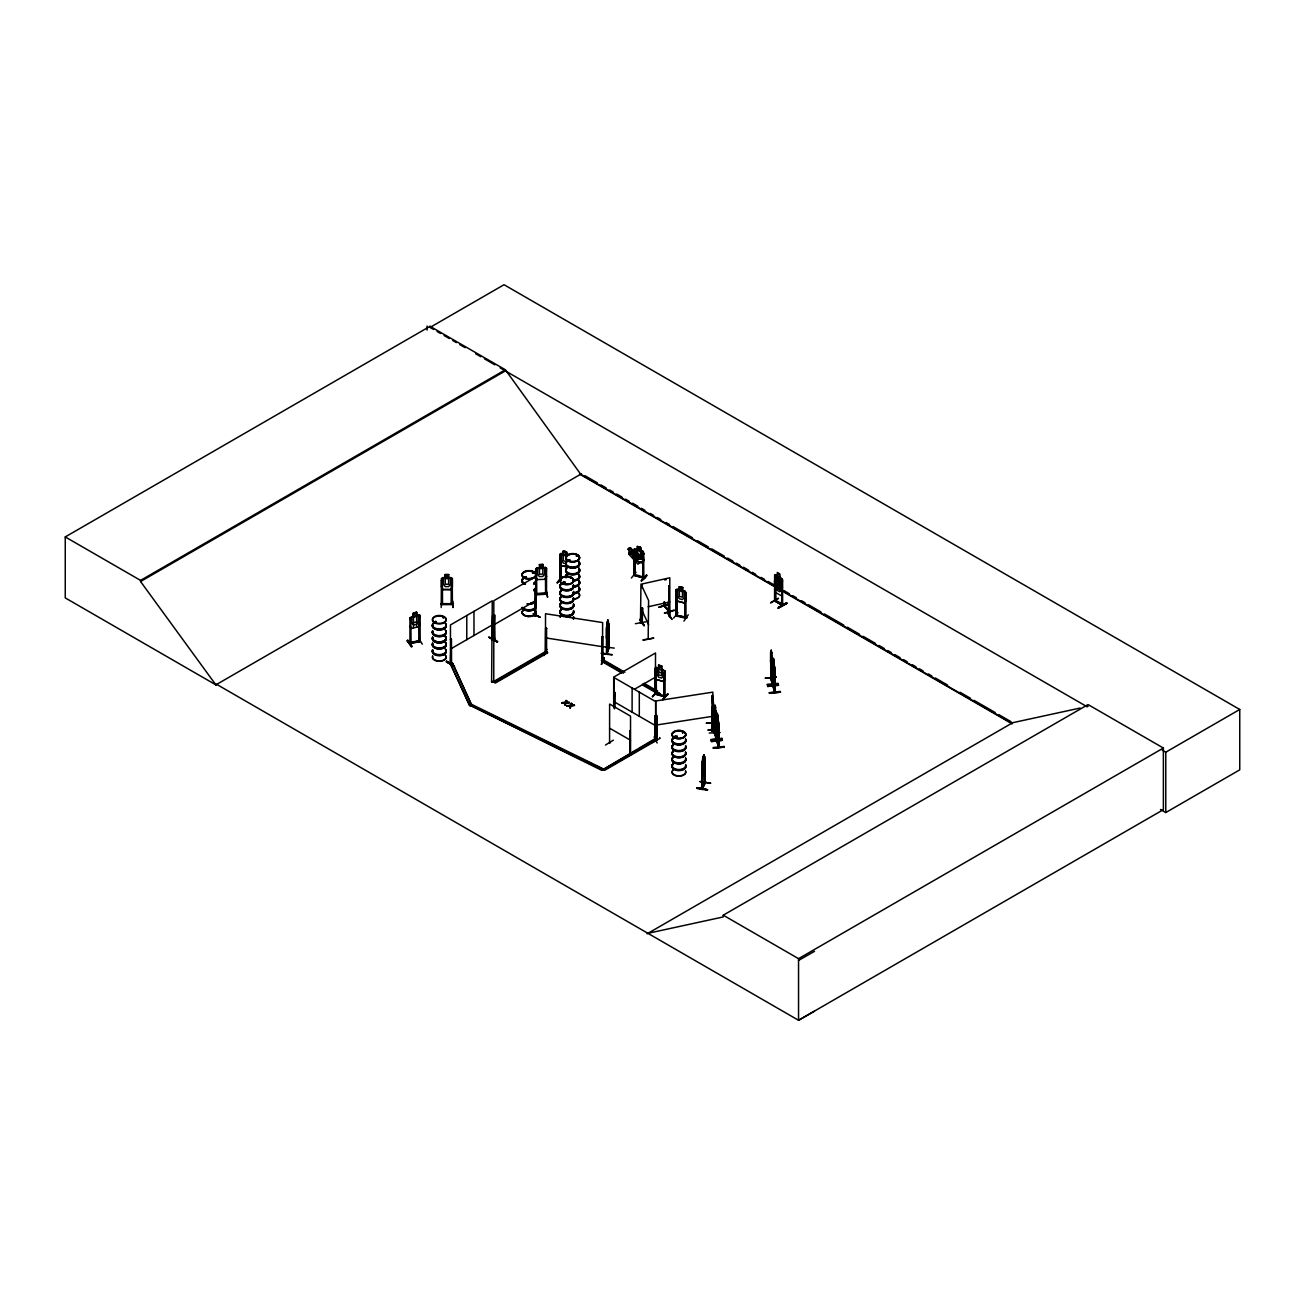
<?xml version="1.0" encoding="UTF-8"?>
<svg xmlns="http://www.w3.org/2000/svg" width="1305" height="1305" viewBox="0 0 1305 1305"><rect width="100%" height="100%" fill="white"/><g stroke="black" fill="none" stroke-linecap="round" stroke-linejoin="round"><path stroke-width="1.5" d="M612.094 654.882C595.406 651.326 599.517 654.441 612.175 654.588M607.233 653.43L609.044 647.769L608.946 623.627M713.868 713.264L713.884 729.413L712.334 722.84M714.488 733.149L716.119 739.25M716.657 738.369L716.249 738.434M716.706 741.158L718.484 747.39M717.31 727.652L717.326 741.795L716.771 740.31M717.342 741.664L716.788 715.287M718.239 746.02L718.941 746.509L716.951 741.207M772.266 683.282L770.619 677.996L771.32 678.486M771.255 678.502L771.222 660.461M773.555 686.642L773.31 685.19M775.121 691.307L773.474 686.087M704.733 768.384C706.886 753.621 701.046 787.078 701.862 765.66L704.912 759.608L701.894 765.676M712.481 697.457L712.693 698.583M713.509 711.486L713.183 713.737L713.362 711.404M715.939 723.508L716.266 721.404M716.249 721.306L715.956 723.655L714.536 715.173M718.37 729.397L718.19 731.73L718.484 729.397M772.087 668.421L772.283 666.235M772.397 666.219C771.859 674.816 769.917 652.011 770.749 663.69M774.664 674.391L774.338 676.643L774.518 674.31M707.392 790.08C698.55 785.675 688.453 788.514 707.408 789.998M704.684 782.331L705.434 781.858L705.157 783.408L704.618 756.394L701.894 762.854L702.041 788.84L702.579 787.91M702.743 787.47L705.434 781.858M607.004 653.038L609.011 647.72L608.358 648.357L608.44 621.8C604.786 621.62 607.624 650.282 606.466 635.878M607.135 631.441L607.755 623.969L606.45 627.982L606.499 653.903L607.184 653.381M607.135 624.899L606.939 654.001L607.135 625.894M702.938 766.361L703.884 758.923L702.938 760.815L702.416 788.889L703.02 756.835L701.894 762.854M605.504 745.041L613.35 740.147M419.345 640.82L420.243 641.424L419.133 641.375M640.021 619.614L644.083 625.65L640.021 619.565M644.018 625.601L640.054 619.174M435.837 621.376L435.071 621.604M443.586 617.51L442.999 617.754M524.267 577.43L526.062 576.843M525.801 577.675L524.92 576.81M526.339 577.43L525.475 576.614M532.734 572.373L533.517 572.879L532.456 572.895M532.734 572.813L533.288 572.389M532.88 572.618L532.603 572.569M562.227 583.205L563.907 582.454M568.686 559.6L568.099 560.53M562.112 583.058L563.907 583.335L563.32 582.226M564.184 583.058L563.532 582.226M569.665 560.334L568.833 559.698M570.057 560.383L569.306 559.617M570.725 578.082L571.182 578.18M577.185 555.995L576.321 555.995M570.416 578.164L570.889 578.017M576.451 556.061L577.283 555.93M674.31 737.325L675.077 736.346M674.962 736.412L676.316 737.015L675.517 737.619A6.917 3.997 0 0 0 674.016 738.206M682.368 732.545L683.412 732.301M682.548 732.79L683.298 732.268L682.678 732.855M454.417 666.023L446.147 661.88L454.466 666.121L446.538 661.162L454.466 666.121M489.881 637.297L497.776 641.424M488.674 637.264L497.401 642.142L488.983 637.134M659.188 607.2L669.057 604.248L659.237 607.347M607.249 622.077L607.885 619.842L607.135 633.806L606.792 632.468M607.641 621.832L607.477 622.958M608.081 622.925L608.342 621.408M603.432 646.709L614.264 648.112M606.695 638.063L608.554 629.777L606.678 638.21M608.358 648.357L608.799 647.508M606.58 653.887L608.522 647.737M418.872 626.563L419.998 623.431L419.003 626.71L411.026 628.472L409.982 625.764L411.059 628.537M781.467 589.925L775.48 586.369L774.632 583.025L775.415 586.434L781.467 589.925L782.429 587.429M782.25 593.188L781.369 595.765L775.268 592.307L774.452 580.937L775.366 580.301L782.348 585.276M656.904 738.989L655.763 738.891M712.873 730.082C710.67 729.789 714.21 732.089 712.987 730.066M565.196 705.075L566.745 700.687L565.326 702.253L565.196 705.075L566.745 700.687M570.301 705.614L570.285 708.011L571.084 705.548L574.428 705.124L571.084 705.548M564.576 704.716L566.125 700.328M569.665 707.653L571.215 703.264L571.835 704.129L571.215 703.264M571.215 703.77L570.416 705.695L567.023 706.135L570.416 705.189M545.245 579.143L546.452 576.206M546.583 576.288L545.343 579.306L536.812 579.616L535.702 576.712L493.828 600.708L493.763 682.189L495.296 683.07L547.562 652.892L546.045 651.26L493.763 681.438L491.61 681.438M451.057 589.469L452.28 586.516M441.481 578.572L441.481 586.614L442.607 589.566L451.155 589.566L452.395 586.532L452.395 578.555M571.835 703.623L571.199 705.646L574.428 705.124M642.598 562.879L643.724 560.253L642.696 550.938L635.111 548.752L628.831 552.928M643.838 560.302L642.664 562.993L635.078 560.726L634.132 549.454L635.682 549.992L643.235 560.824L637.884 564.135L628.863 554.25C631.767 551.64 625.666 549.405 630.331 547.627C634.997 555.033 630.592 544.234 628.145 549.144M661.814 669.041L665.012 671.096L663.821 681.585L656.252 679.497L655.322 676.169M407.258 640.804L407.829 640.184L411.874 646.644L407.258 640.82L411.793 646.595M407.747 640.249L411.825 646.171M411.303 646.758L407.291 640.755M685.924 600.431L684.701 602.975L677.083 600.985M685.973 600.365L684.782 603.089L676.952 601.116L675.957 597.837M545.604 628.194L546.583 628.325L545.604 628.194L545.408 652.565L546.599 652.712L545.539 651.407M543.451 655.436L546.779 649.189L543.973 655.387M545.604 652.598L546.681 652.5L545.604 651.717M601.768 636.873L602.731 637.019L601.768 636.873L601.752 661.325L602.747 661.407L602.731 637.019M601.687 661.26L601.654 660.118L602.665 660.558M601.556 660.591L602.731 660.281M601.556 661.227L601.899 660.102M604.215 657.687L601.393 664.392L604.264 657.753M601.393 664.392L604.346 658.16M654.115 736.77L657.149 743.002M711.796 697.392L713.166 701.796L712.807 700.394L712.791 709.333L712.351 695.337L712.53 698.86L711.845 696.903M716.673 715.401L717.489 716.461M770.733 602.943L778.563 598.408M770.586 652.239L772.413 658.34L772.217 656.546M772.821 660.216L772.805 684.26L771.059 677.996L771.059 653.854L771.712 661.782L771.173 659.857M702.335 764.077L702.53 788.775M704.733 783.359L705.026 758.597L705.271 783.31M700.067 781.45L710.752 783.245L699.937 781.662M702.074 788.775L704.977 782.755M702.433 788.84L705.401 782.804M655.844 739.266L654.833 739.038L655.697 739.544M702.938 756.851L704.031 754.828L703.101 757.014M703.101 758.009L703.721 755.807M441.204 607.526L441.416 580.154L442.411 580.154L442.525 604.525L441.335 603.383M775.464 600.496L774.583 599.99L782.429 604.525M777.291 575.619L776.002 575.88L777.291 584.542L779.689 585.929L780.977 584.297L779.852 573.939L777.291 572.455L777.291 575.619L774.632 575.048L774.566 600.92L782.723 605.21L781.826 603.856M774.713 600.121L775.643 601.148M781.679 605.014L781.907 580.643M631.424 577.985L636.057 572.243M652.679 696.788L657.638 691.014L652.745 696.381M557.545 582.846L560.84 578.441L560.922 556.061L559.845 556.044L560.759 556.273M561.444 576.973L557.056 582.846L560.922 578.588M677.996 612.649L673.641 618.113M716.69 739.315L714.961 733.035L716.266 738.5M770.586 678.045L771.141 677.181M772.821 686.185L774.664 692.368L774.632 666.382L773 659.808M451.53 663.446C448.904 663.723 452.036 661.733 451.546 663.478L451.448 639.352L450.47 639.597L451.448 639.352M492.36 638.667L491.773 640.217L492.654 639.744M494.758 639.336L493.73 638.618L494.611 638.178M654.996 691.536L655.877 691.063L654.719 691.373M655.779 691.944L654.719 692.254L655.518 667.654L654.996 692.417L655.877 691.944M608.897 648.275L608.766 624.182M410.945 642.68L409.917 643.773L409.982 617.787L413.506 615.993L411.825 617.477L411.825 623.007L413.506 624.997L416.67 624.279L418.35 621.506L418.35 615.96L416.67 615.373L418.921 614.671L420.161 615.52L420.063 641.538L410.031 643.756L419.998 640.364M420.243 641.424L420.047 640.315M434.614 621.93L435.005 622.012M436.229 621.914L436.017 621.62M526.258 577.332L524.594 577.593M569.665 560.024L568.556 559.649M563.793 582.813L562.651 583.286M675.713 736.754L675.044 736.493M675.435 736.493L674.245 736.917M664.049 606.058L669.057 611.621M664.865 605.487L663.984 605.047L669.367 611.425M560.628 580.415L559.91 554.25L560.971 553.451L566.419 554.984C569.176 551.02 560.628 549.111 563.238 554.021M559.861 562.276L560.889 565.489L566.827 566.892L560.938 565.424M676.969 591.703L675.908 591.671L676.969 591.703L676.675 616.074L675.957 589.876L679.416 589.778M679.301 586.679L682.629 587.527L679.301 586.679L679.301 589.664M682.597 590.561L682.629 587.527M676.952 601.116L676.072 597.853M677.034 589.256L684.799 591.034L685.924 592.437L685.973 618.342L684.848 618.097L685.092 593.726L686.022 593.971L684.946 593.938L685.011 618.162M675.811 614.949L677.083 614.981L676.006 614.671M676.006 615.552C708.175 622.403 657.394 611.262 685.255 616.955M688.273 614.802L683.918 621.115M656.79 739.886L656.709 715.499L655.746 715.646L656.807 715.711L656.953 740.098L604.688 770.276L595.847 765.823M712.008 707.179L712.97 707.033L711.91 706.967L712.008 731.061M713.003 731.224L711.894 731.338L712.302 699.594M410.015 617.852L418.921 614.851L420.047 615.585M656.138 670.264L655.257 670.02L656.138 670.264L656.415 694.244L655.208 694.211L655.322 668.209L656.366 667.442L665.061 671.031L665.077 696.984L655.143 694.162M664.082 672.548L665.142 672.597L664.082 672.548L664.131 696.772L664.245 672.352M652.255 696.691L657.198 690.949M655.208 693.33L656.415 693.363L655.55 693.069M656.415 693.608L665.24 695.891L664.196 695.565M663.968 696.038L664.033 696.74M664.979 697L665.191 695.81M662.826 699.725L667.703 693.575M662.695 699.741L668.16 694.113L662.761 699.301M656.301 667.508L658.682 668.225L658.568 665.126L661.814 666.072L663.283 676.186L661.651 678.078L658.634 677.197L657.002 674.342L657.002 668.796L658.634 668.291L658.682 665.256M661.814 666.072L658.519 665.191M656.268 679.481L663.951 681.65L665.012 679.073M640.608 547.35L642.06 557.463L640.445 559.356L637.427 558.458L635.812 555.604L635.812 550.058L637.427 549.552L637.362 546.387L640.608 547.35L640.608 550.319M635.144 561.362L634.817 575.668L635.144 551.297L634.263 551.036L635.307 555.147L638.961 557.692M642.843 553.842L643.903 553.924L642.843 553.842L642.892 578.082L642.843 577.136M633.985 574.51C638.7 574.901 655.534 581.622 634.214 575.13M642.729 577.332L644.001 577.169M641.424 580.562L646.53 574.901M641.375 581.035C651.113 568.964 645.845 579.306 641.375 580.529M641.505 581.002L646.595 575.326M642.598 551.085L643.675 552.407L643.822 578.294L634.083 575.375L634.018 549.568L635.682 549.992M441.302 604.297L452.395 604.297M452.28 580.154L451.269 580.154L451.155 604.525L451.187 603.383L452.395 603.416M640.478 622.958L640.951 584.036L648.601 600.528L648.177 639.401M647.998 639.173L648.242 638.553M609.582 742.839L609.614 704.048L630.527 716.119L630.56 754.959M539.454 567.691L537.644 568.768L537.644 574.314L539.454 576.598L542.831 576.451L544.658 573.988L544.658 568.442L542.831 567.528L542.945 564.396L539.324 564.559L539.454 567.691L535.702 568.752L535.719 615.324L534.854 615.83L535.996 615.487M535.833 568.85L536.861 567.708M441.481 578.637L445.119 577.511M441.596 578.686L442.689 577.609L451.106 577.577L452.28 578.67L452.395 604.525M450.372 663.723L451.171 639.189M492.523 638.944L491.496 639.173L492.279 638.716M547.562 652.892L546.045 652.011L493.763 682.189L491.61 682.189L492.279 600.789L450.47 624.932L450.453 664.229L469.588 705.467L471.676 705.14L452.541 663.152L450.453 663.478L469.588 705.467M534.985 615.715L534.936 591.638L535.915 591.393L535.132 615.993L535.915 591.393M642.517 684.195L655.518 690.916M655.583 691.748L654.719 692.188L656.236 691.112M655.86 691.993L655.779 679.432M664.604 579.616L664.898 580.04M663.984 606.075L664.049 601.964M546.42 593.351L535.751 593.857M435.185 621.539L435.478 622.485M435.266 622.175L436.294 622.012M443.537 617.787L443.129 617.722M524.365 576.973L525.768 577.25M675.908 589.942L677.083 589.191M441.416 603.416L441.53 604.59L452.28 604.525M470.273 705.336L471.676 704.39L604.688 769.526L656.953 739.348L655.42 738.467L601.768 770.358L470.273 705.336L601.768 769.591M470.273 706.087L471.676 705.14L452.541 663.152M601.768 770.358L636.269 750.293M774.485 691.732L774.991 690.867M634.083 549.519L632.55 550.482L634.507 550.792L638.765 555.995L639.434 558.932L637.313 560.253L634.361 558.719L628.048 549.046M779.656 579.844L777.062 578.376L777.144 581.492M779.656 582.813L780.961 584.542L780.961 590.088L779.656 591.72L777.225 590.349L775.937 587.25L775.937 581.704L777.225 581.443M781.336 583.759L782.168 585.325M491.985 640.151L492.556 615.617M494.53 614.965L493.828 639.515M535.344 615.047L535.376 615.944M533.19 613.888L540.237 617.396L533.5 613.562M614.394 708.827L614.786 692.335L614.786 707.848M652.174 689.285L659.726 693.917M651.782 689.578L660.102 693.82L652.223 689.317M654.914 715.825L655.893 716.07L654.914 715.825L654.914 740.066M651.945 742.627L660.167 738.287L659.726 737.553M629.891 730.735L630.25 755.122L630.168 730.588M634.361 752.316L626.579 757.275M216.826 684.424L215.978 684.929L65.25 597.902L65.25 536.926L430.063 326.299L505.378 369.772L580.692 474.237L774.289 586.01M430.063 326.299L430.063 327.425L504.04 284.718L1239.75 709.48L1239.75 769.836L1165.773 812.542L1160.488 809.475M65.25 536.926L140.565 580.399L505.378 369.772M814.516 1011.179L798.546 1020.282L216.728 684.375L215.863 684.864L140.565 581.524L505.378 370.897M215.863 684.864L581.541 473.748M450.47 649.074L492.279 624.932M493.828 624.85L535.637 600.708M493.763 681.438L495.296 682.319L547.562 652.141M623.35 673.135L602.437 661.064L603.97 660.183L624.883 672.254M621.604 672.891L602.437 661.814L603.97 660.183M775.643 577.038C773.767 575.717 777.307 579.322 775.643 581.051M779.852 576.908L782.429 579.453L782.429 605.406L782.429 579.453M782.609 581.051L781.63 580.807M782.038 603.938L775.725 600.594M634.605 689.203L655.518 677.132M781.548 604.9L781.907 594.737M786.915 603.285C759.689 618.081 804.32 593.661 779.069 607.787M786.54 602.633L778.694 607.168M654.719 691.242L656.236 690.361L644.05 683.314M639.744 748.271L651.945 741.24M647.084 933.825L1012.762 722.693L1080.132 708.044M647.933 933.32L723.247 916.942L723.247 915.197L1088.06 704.57L1163.375 748.042L1163.375 809.655L798.546 1020.282L798.546 958.669L1163.375 748.042M1088.06 706.315L1087.212 706.821L500.125 367.863M1162.282 750.163L1165.773 752.186L1239.75 709.48M798.546 960.431L814.516 951.329M560.024 554.315L559.943 579.926L560.84 580.154M684.995 616.971L686.055 617.167M711.747 723.133L713.509 729.462L713.297 701.715L713.509 703.493M450.796 663.022L451.53 662.565M569.355 560.563L569.355 559.6M569.73 560.53L568.164 560.416M436.359 622.403L435.919 622.697A6.9 3.98 0 0 0 434.435 623.301M563.532 583.172L562.683 582.862M602.747 660.526L601.556 660.346M613.693 707.31L613.693 677.116L655.518 652.973L655.371 693.901L665.24 696.772L665.24 695.891M664.147 696.462L665.126 696.723M634.148 574.265L635.192 574.51L634.393 574.298M494.399 639.14L494.106 615.536M409.982 642.615L411.075 643.512L410.814 619.19L409.884 619.402L410.814 619.19M419.15 640.527L410.814 642.452M563.238 551.053L563.303 554.217L561.639 554.788L561.639 560.334L563.303 563.124L566.419 563.907M668.959 585.7L669.416 616.759L668.894 586.81M658.943 607.004L669.09 603.905M664.343 605.585L668.829 610.251M664.571 613.285L674.44 610.43M655.763 739.772L656.709 739.641M560.122 579.094L560.84 579.273M685.859 617.428L685.712 618.342M685.81 618.325L675.811 615.83M634.393 575.179L634.263 559.078M643.137 577.789L643.006 553.646M668.046 613.448L672.075 619.402L667.801 613.415M669.4 615.846L669.84 616.645L669.791 577.789L642.207 583.939L642.207 587.968M642.207 608.293L642.239 622.811L642.664 608.195M413.359 612.975C421.776 611.963 410.276 611.409 413.408 616.025M413.506 617.086L416.67 616.351M413.506 622.632L416.67 621.898M419.068 617.314L420.128 617.314L419.068 617.314L419.329 641.669M418.709 638.227L422.298 644.197M648.112 606.76L669.791 601.931M546.273 649.189L544.054 655.518M450.731 663.951L450.747 639.76M535.702 593.53L536.747 594.656L536.6 570.285L535.605 570.334L536.6 570.285M716.266 739.38L716.249 713.395L714.553 707.326L715.271 708.794L715.107 705.255L714.7 733.753L712.155 727.864M655.828 738.842L656.921 739.217M655.844 740.017L656.807 739.853M711.91 731.11L712.987 730.947M635.388 623.692L646.024 621.8M643.088 639.809L653.789 638.096L643.104 640.217M469.588 704.7L471.676 704.39M655.746 725.123L712.873 716.282M566.109 702.204L569.339 702.694L565.995 703.118M565.212 703.183L561.933 702.694L569.339 702.694M567.023 705.63L574.428 705.63M567.023 706.135L570.301 706.119M561.933 702.694L565.326 702.253M561.933 703.199L565.326 702.759M565.995 702.612L569.339 702.188M452.313 603.693L441.302 603.644M419.867 641.244L409.917 642.892M770.88 653.267L771.271 650.167L771.712 664.163L770.88 658.813M771.728 652.255L771.842 655.208M773.457 662.5L773.947 669.856L773.408 662.385M775.023 668.127L775.04 692.335L773.31 686.071M772.821 668.176L773.131 671.716M765.285 678.111L776.312 676.936M765.35 678.306L776.312 677.279M767.144 684.326L778.09 683.347M767.601 686.381L778.563 685.353M767.617 686.528L778.563 685.011L767.601 686.022M712.807 697.425L712.351 695.337M780.341 691.422C746.737 695.027 802.934 690.198 769.477 693.183M769.395 692.825L780.423 692.188M713.705 704.635L713.705 708.664M714.422 707.228L715.091 734.046L712.139 727.815M715.564 707.343L715.548 719.251L714.732 713.9M711.959 708.843L713.313 713.721M715.695 710.295L715.939 711.649M717.913 715.434L717.228 713.346L717.799 727.325L716.967 721.975M716.624 715.124L718.5 721.502L718.5 747.455L718.5 721.502M717.815 715.417L718.19 719.724M717.407 722.611L706.38 723.231L715.597 722.269M706.364 723.28L717.407 722.448M716.657 723.264L716.951 726.852M718.876 723.215L718.892 747.422L717.146 741.158M717.44 729.43L708.224 729.952L717.359 728.679M717.359 729.022L708.321 730.278M708.224 729.952L717.375 729.12M709.235 733.035L720.181 732.529M714.683 733.687L715.075 715.548M721.942 738.434C701.438 739.152 714.178 742.333 721.926 738.353M721.959 738.875L711.078 740.196M711.372 741.273L722.415 740.098L711.47 741.615M711.437 741.468L722.399 740.441M713.231 747.488L724.177 746.509M724.193 746.949L713.313 748.271M713.313 748.205L724.259 747.194M568.85 559.861L569.681 560.236L568.376 560.139M435.642 622.436L435.837 622.224A7.014 4.046 0 0 0 434.353 622.86M435.919 622.697L434.679 622.142M539.454 564.722L542.831 564.559M536.714 593.547L546.42 593.057L546.501 594.248L546.583 568.246L542.831 567.463L542.831 564.494M536.91 567.806L545.262 567.43M545.425 569.894L546.452 570.073L545.425 569.894L545.588 594.313L545.49 593.4M535.605 594.476L546.567 594.199L535.637 594.705A6.933 3.997 0 0 0 535.654 592.78M546.126 590.398L547.611 597.25L546.191 590.431M703.884 757.944L704.39 763.474L702.938 768.727L702.433 767.373M445.119 577.577L445.119 574.543L448.757 574.543L448.643 577.675L450.453 578.67L450.453 584.216L448.643 586.598L445.233 586.598L443.423 584.216L443.423 578.67L445.233 577.675L445.233 574.64M445.119 574.608L448.757 574.608M448.757 577.511L452.395 578.637M441.416 580.382L442.411 580.382M451.269 580.382L452.28 580.382M451.155 589.566L442.607 589.501L441.481 586.532M452.541 601.148L452.998 607.608L452.46 600.74M491.61 638.765L493.763 638.765M601.882 660.999L602.731 661.162M607.233 621.914L607.102 624.867M664.49 605.047L664.441 606.548L664.849 602.372M668.992 610.104L668.503 611.131L668.552 600.985M545.506 637.868L602.633 646.709M643.055 576.908L643.887 577.153M643.724 578.311L643.593 577.381M773.408 661.39L773.947 672.238L773.506 658.242L773.686 661.733M711.665 727.864L714.651 734.046M774.909 691.715L774.86 667.556M716.445 738.646L716.461 722.611M563.532 582.422L562.569 583.09M563.205 551.118L566.533 551.95M560.922 553.516L563.352 554.152M568.752 555.392L566.533 554.919L566.582 551.885M559.927 579.355L559.812 579.355M560.922 580.203L559.747 580.187M682.531 590.561L684.799 591.034M655.257 671.08L665.012 673.918M637.427 546.583L640.445 547.48M634.964 551.493L633.414 551.526L634.279 554.804L630.315 553.402L634.344 555.718L635.568 559.959L635.339 556.028L638.798 557.92M635.209 560.595L642.647 562.814M770.766 678.633L770.684 652.125L770.586 660.151M772.283 658.307L772.413 684.293L772.397 658.307M713.411 728.549L711.943 723.215M716.853 741.811L717.359 713.329M676.969 615.813L676.822 591.899M675.957 615.895L676.072 589.942M782.184 605.357L774.713 601.001M655.779 739.168L655.844 740.147M473.503 706.038L504.546 721.208M508.2 722.986L522.799 730.131M526.453 731.909L562.977 749.771M577.593 756.9L592.193 764.045M777.144 578.523L779.574 579.893L779.574 582.862M533.549 613.905L539.862 617.167M613.693 691.797L614.786 692.335M614.508 692.498L613.807 692.09L614.068 707.441M430.063 327.425L433.57 329.447M437.077 331.47L440.584 333.493M444.075 335.516L449.328 338.55M452.835 340.572L456.342 342.595M459.849 344.618L465.102 347.652M475.607 353.72L480.86 356.754M484.367 358.777L494.872 364.829M775.48 574.591L782.25 579.485M585.064 475.77L597.38 482.883M600.904 484.922L606.189 487.972M609.696 489.995L613.22 492.034M616.743 494.057L622.028 497.107M625.552 499.146L629.059 501.185M632.582 503.208L637.868 506.258M641.391 508.298L644.898 510.32M650.184 513.371L653.707 515.41M657.231 517.433L660.738 519.472M666.023 522.522L669.547 524.545M673.07 526.584L692.433 537.758M697.702 540.808L708.272 546.909M711.78 548.932L724.112 556.044M727.619 558.083L732.904 561.134M736.428 563.156L739.951 565.196M743.475 567.235L748.744 570.269M752.267 572.308L755.791 574.347M761.06 577.381L764.583 579.42M768.107 581.459L773.392 584.51M783.946 590.594L789.231 593.645M792.755 595.684L796.262 597.706M801.547 600.757L805.071 602.796M808.594 604.819L820.91 611.931M824.434 613.97L843.797 625.144M847.304 627.183L859.636 634.295M863.143 636.318L875.476 643.447M878.983 645.469L884.268 648.52M887.792 650.559L891.315 652.582M894.838 654.621L900.107 657.671M903.631 659.694L907.154 661.733M912.423 664.783L915.947 666.806M919.47 668.845L922.994 670.868M928.279 673.918L931.786 675.957M935.31 677.98L947.626 685.109M959.958 692.221L970.512 698.306M974.036 700.345L995.16 712.53M998.668 714.569L1011 721.681M783.098 591.1L1011.897 723.198M579.534 474.074L773.783 586.222M784.37 592.34L1012.158 723.851M778.204 598.277L770.798 602.567M607.461 662.956L619.647 669.987M645.779 685.076L654.49 690.117M642.517 684.962L654.719 691.993M613.807 701.568L655.616 725.711M655.42 739.217L656.953 740.098M609.614 728.19L630.527 740.261M569.665 707.147L570.285 708.011M723.247 915.197L798.546 958.669M668.894 611.523L668.894 585.684M545.311 567.332L546.583 568.311M786.556 603.024L778.694 607.494M705.01 756.949L703.999 757.96L703.917 754.796M416.735 615.177L416.735 612.208M639.809 619.679L644.083 625.65M713.835 727.962L713.231 728.891M664.898 606.303L664.392 601.866M674.212 610.071L664.375 613.056M640.951 608.179L648.601 624.671M641.669 557.594L643.104 560.759M535.817 576.696L536.91 579.583M771.255 651.179L771.614 652.435M773.506 659.27L773.849 661.505L773.506 660.248M771.255 652.174L771.614 653.413M772.772 660.036L773.098 686.74M774.469 676.626L772.935 668.16M770.684 678.029L772.397 684.228M715.107 705.255L715.678 707.359M715.107 707.261L715.45 708.501M717.359 715.336L717.701 716.592M712.791 701.405L712.253 699.48L712.791 706.951M719.186 728.516L719.267 729.283M724.275 747.276L724.177 746.427M716.853 726.803L718.305 731.714M774.632 588.881L775.415 592.193M778.172 684.097L767.226 685.109M701.927 770.749L702.237 773.098M771.451 653.691L771.271 650.167M628.896 552.863L628.977 554.234M1165.773 752.186L1165.773 812.542M775.643 587.087L775.725 601.23M775.366 577.185L775.464 601.377M774.795 575.097L774.795 583.009M774.942 588.702L774.942 600.773M773.457 670.558L773.474 686.707M713.705 712.693L713.786 728.843M712.889 731.257L712.873 692.139L655.746 700.981L655.697 740.424L655.616 701.568L613.807 677.425L613.807 707.604M712.302 713.672L712.318 723.802M685.81 592.454L685.81 600.382M682.531 587.593L682.482 590.627L684.146 592.046L684.146 597.576L682.482 599.533L679.367 598.767L677.703 595.961L677.703 590.415L679.367 589.844L679.416 586.81M665.958 578.914L665.958 579.893M656.317 670.069L656.252 694.439M655.175 715.662L655.306 739.837M642.517 607.983L642.011 622.55L642.06 608.097M639.303 692.139L639.303 716.282M637.476 546.518L637.476 549.487M632.109 687.996L632.109 712.139M610.022 742.105L610.022 743.083M607.771 619.842L607.755 622.974M602.437 661.814L602.633 622.567L545.506 613.725L545.506 652.549M560.922 556.061L560.922 578.197M546.583 628.325L546.599 652.712M535.817 568.784L535.833 576.761M494.807 615.128L494.807 639.352M473.976 611.36L473.976 635.502M466.782 615.503L466.782 639.646M427.11 326.071L427.11 330.067M419.199 617.526L419.345 641.701M416.621 612.339L416.67 627.248M413.473 613.056L413.506 627.966M140.565 580.399L140.565 581.524M573.58 592.144A7.014 4.046 0 0 1 565.897 597.201A7.014 4.046 0 0 1 560.742 591.165M573.499 592.535A6.917 3.997 0 0 1 565.913 597.527A6.917 3.997 0 0 1 560.824 591.573M573.45 597.755A6.868 3.964 0 0 1 565.913 602.714A6.868 3.964 0 0 1 560.856 596.793M573.515 597.886A6.933 3.997 0 0 1 565.913 602.894A6.933 3.997 0 0 1 560.807 596.923M573.499 598.13A6.917 3.997 0 0 1 565.913 603.122A6.917 3.997 0 0 1 560.824 597.168M573.58 585.472A7.014 4.046 0 0 1 565.897 590.545A7.014 4.046 0 0 1 560.742 584.493M561.851 583.661A7.014 4.046 0 0 1 565 582.617M573.499 591.426A6.917 3.997 0 0 1 565.913 596.418A6.917 3.997 0 0 1 560.824 590.464M573.499 585.88A6.917 3.997 0 0 1 565.913 590.871A6.917 3.997 0 0 1 560.824 584.917M561.917 584.085A6.917 3.997 0 0 1 563.352 583.449M573.58 591.801A7.014 4.046 0 0 1 565.897 596.858A7.014 4.046 0 0 1 560.742 590.822M573.58 585.129A7.014 4.046 0 0 1 565.897 590.203A7.014 4.046 0 0 1 560.742 584.151M561.851 583.319A7.014 4.046 0 0 1 565 582.275M573.499 584.754A6.917 3.997 0 0 1 565.913 589.746A6.917 3.997 0 0 1 560.824 583.792M561.917 582.976A6.917 3.997 0 0 1 565.016 581.932M573.58 611.131A7.014 4.046 0 0 1 565.897 616.188A7.014 4.046 0 0 1 560.742 610.153M573.482 611.523A6.9 3.98 0 0 1 565.913 616.515A6.9 3.98 0 0 1 560.84 610.561M573.515 616.874A6.933 3.997 0 0 1 573.515 618.945M560.122 616.874A6.933 3.997 0 0 1 560.807 615.911M573.45 598.734A6.868 3.964 0 0 1 565.913 603.693A6.868 3.964 0 0 1 560.856 597.772M573.58 604.46A7.014 4.046 0 0 1 565.897 609.533A7.014 4.046 0 0 1 560.742 603.481M573.482 610.414A6.9 3.98 0 0 1 565.913 615.389A6.9 3.98 0 0 1 560.84 609.451M573.482 604.868A6.9 3.98 0 0 1 565.913 609.843A6.9 3.98 0 0 1 560.84 603.905M573.58 610.789A7.014 4.046 0 0 1 565.897 615.846A7.014 4.046 0 0 1 560.742 609.81M573.58 604.117A7.014 4.046 0 0 1 565.897 609.19A7.014 4.046 0 0 1 560.742 603.138M573.482 603.758A6.9 3.98 0 0 1 565.913 608.734A6.9 3.98 0 0 1 560.84 602.796M573.499 617.102A6.917 3.997 0 0 1 573.499 619.174M560.139 617.102A6.917 3.997 0 0 1 560.824 616.139M573.466 616.727A6.884 3.98 0 0 1 573.466 618.782M685.68 746.264A7.014 4.046 0 0 1 677.996 751.321A7.014 4.046 0 0 1 672.842 745.286M685.582 746.656A6.917 3.997 0 0 1 678.013 751.647A6.917 3.997 0 0 1 672.923 745.693M685.549 751.876A6.868 3.964 0 0 1 678.013 756.835A6.868 3.964 0 0 1 672.956 750.913M685.565 752.3A6.884 3.98 0 0 1 678.013 757.259A6.884 3.98 0 0 1 672.94 751.337M685.68 739.592A7.014 4.046 0 0 1 677.996 744.666A7.014 4.046 0 0 1 672.842 738.614M673.951 737.782A7.014 4.046 0 0 1 677.099 736.738M685.582 745.547A6.917 3.997 0 0 1 678.013 750.538A6.917 3.997 0 0 1 672.923 744.584M685.582 740A6.917 3.997 0 0 1 678.013 744.992A6.917 3.997 0 0 1 672.923 739.038M685.68 745.922A7.014 4.046 0 0 1 677.996 750.979A7.014 4.046 0 0 1 672.842 744.943M685.68 739.25A7.014 4.046 0 0 1 677.996 744.323A7.014 4.046 0 0 1 672.842 738.271M673.951 737.439A7.014 4.046 0 0 1 677.099 736.395M685.582 738.891A6.9 3.98 0 0 1 678.013 743.866A6.9 3.98 0 0 1 672.923 737.929M674.033 737.097A6.9 3.98 0 0 1 677.116 736.069M685.68 765.252A7.014 4.046 0 0 1 677.996 770.309A7.014 4.046 0 0 1 672.842 764.273M685.582 765.644A6.917 3.997 0 0 1 678.013 770.635A6.917 3.997 0 0 1 672.923 764.681M685.549 770.864A6.868 3.964 0 0 1 678.013 775.823A6.868 3.964 0 0 1 672.956 769.901M685.794 753.882A6.884 3.98 0 0 1 677.132 757.716A6.884 3.98 0 0 1 672.94 751.892M685.582 771.222A6.9 3.98 0 0 1 678.013 776.198A6.9 3.98 0 0 1 672.923 770.26M685.598 752.512A6.933 3.997 0 0 1 677.996 757.504A6.933 3.997 0 0 1 672.907 751.55M685.68 758.58A7.014 4.046 0 0 1 677.996 763.653A7.014 4.046 0 0 1 672.842 757.601M685.582 764.534A6.917 3.997 0 0 1 678.013 769.526A6.917 3.997 0 0 1 672.923 763.572M685.582 758.988A6.917 3.997 0 0 1 678.013 763.98A6.917 3.997 0 0 1 672.923 758.026M685.68 764.909A7.014 4.046 0 0 1 677.996 769.966A7.014 4.046 0 0 1 672.842 763.931M685.68 758.238A7.014 4.046 0 0 1 677.996 763.311A7.014 4.046 0 0 1 672.842 757.259M685.582 757.879A6.9 3.98 0 0 1 678.013 762.854A6.9 3.98 0 0 1 672.923 756.916M445.984 636.954A6.9 3.98 0 0 1 439.312 641.962A6.9 3.98 0 0 1 432.64 636.954A6.884 3.98 0 0 0 440.209 641.929A6.884 3.98 0 0 0 445.282 636.008M445.38 623.708A7.014 4.046 0 0 1 440.225 629.744A7.014 4.046 0 0 1 432.542 624.687M445.984 625.079A6.9 3.98 0 0 1 439.312 630.103A6.9 3.98 0 0 1 432.64 625.079M445.38 623.366A7.014 4.046 0 0 1 440.225 629.401A7.014 4.046 0 0 1 432.542 624.345M433.244 623.366A7.014 4.046 0 0 1 435.805 621.881M445.984 623.969A6.9 3.98 0 0 1 439.312 628.994A6.9 3.98 0 0 1 432.64 623.969M433.342 623.007A6.9 3.98 0 0 1 435.87 621.555M445.984 631.75A6.9 3.98 0 0 1 439.312 636.758A6.9 3.98 0 0 1 432.64 631.75M445.38 630.364A7.014 4.046 0 0 1 440.225 636.4A7.014 4.046 0 0 1 432.542 631.343M445.38 630.021A7.014 4.046 0 0 1 440.225 636.057A7.014 4.046 0 0 1 432.542 631M446 630.625A6.917 3.997 0 0 1 439.312 635.649A6.917 3.997 0 0 1 432.64 630.625M445.315 636.367A6.933 3.997 0 0 1 440.225 642.321A6.933 3.997 0 0 1 432.624 637.329M445.984 637.933A6.9 3.98 0 0 1 439.312 642.957A6.9 3.98 0 0 1 432.64 637.933A6.884 3.98 0 0 0 440.209 642.908A6.884 3.98 0 0 0 445.282 636.971M445.282 654.996A6.884 3.98 0 0 1 440.209 660.917A6.884 3.98 0 0 1 432.656 655.942M445.984 644.066A6.9 3.98 0 0 1 439.312 649.091A6.9 3.98 0 0 1 432.64 644.066M445.984 642.957A6.9 3.98 0 0 1 439.312 647.965A6.9 3.98 0 0 1 432.64 642.957M445.984 650.738A6.9 3.98 0 0 1 439.312 655.746A6.9 3.98 0 0 1 432.64 650.738M445.38 649.352A7.014 4.046 0 0 1 440.225 655.387A7.014 4.046 0 0 1 432.542 650.33M445.38 649.009A7.014 4.046 0 0 1 440.225 655.045A7.014 4.046 0 0 1 432.542 649.988M446 649.613A6.917 3.997 0 0 1 439.312 654.637A6.917 3.997 0 0 1 432.64 649.613M445.38 642.696A7.014 4.046 0 0 1 440.225 648.732A7.014 4.046 0 0 1 432.542 643.675M445.38 642.354A7.014 4.046 0 0 1 440.225 648.389A7.014 4.046 0 0 1 432.542 643.332M445.315 655.355A6.933 3.997 0 0 1 440.225 661.309A6.933 3.997 0 0 1 432.624 656.317M535.735 579.86A7.014 4.046 0 0 1 533.924 583.775M524.006 583.775A7.014 4.046 0 0 1 522.897 578.882M535.654 580.268A6.917 3.997 0 0 1 533.859 584.118M524.072 584.118A6.917 3.997 0 0 1 522.979 579.306M535.735 579.518A7.014 4.046 0 0 1 533.924 583.433M525.458 584.069A7.014 4.046 0 0 1 522.897 578.539M535.637 579.143A6.9 3.98 0 0 1 533.843 582.992M525.507 583.629A6.9 3.98 0 0 1 522.995 578.18M535.735 586.173A7.014 4.046 0 0 1 533.924 590.088M535.654 585.815A6.917 3.997 0 0 1 533.859 589.664M535.735 586.516A7.014 4.046 0 0 1 533.924 590.431M535.654 586.924A6.917 3.997 0 0 1 533.859 590.79M535.605 592.127A6.868 3.964 0 0 1 535.605 594.183M535.621 592.503A6.884 3.98 0 0 1 535.621 594.574M535.637 611.115A6.9 3.98 0 0 1 528.068 616.107A6.9 3.98 0 0 1 522.995 610.153M535.654 605.912A6.917 3.997 0 0 1 535.654 607.983M534.952 608.946A6.917 3.997 0 0 1 528.068 610.903A6.917 3.997 0 0 1 522.277 607.983M535.735 605.504A7.014 4.046 0 0 1 535.735 607.608M535.034 608.587A7.014 4.046 0 0 1 528.052 610.577A7.014 4.046 0 0 1 522.196 607.608M535.735 605.161A7.014 4.046 0 0 1 530.776 610.12A7.014 4.046 0 0 1 522.196 607.265M535.654 604.802A6.917 3.997 0 0 1 531.608 609.517A6.917 3.997 0 0 1 522.979 607.82M534.936 602.274A6.9 3.98 0 0 1 527.187 604.133M535.637 599.256A6.9 3.98 0 0 1 535.637 601.311M535.735 598.506A7.014 4.046 0 0 1 530.776 603.465M535.654 598.13A6.917 3.997 0 0 1 535.654 600.202M534.952 601.165A6.917 3.997 0 0 1 530.76 603.024M535.034 601.915A7.014 4.046 0 0 1 527.155 603.807M535.735 598.848A7.014 4.046 0 0 1 535.735 600.952M535.605 593.123A6.868 3.964 0 0 1 535.605 595.178M578.768 568.491A7.014 4.046 0 0 1 572.683 574.559A7.014 4.046 0 0 1 566.615 568.491M578.67 568.915A6.9 3.98 0 0 1 572.683 574.885A6.9 3.98 0 0 1 566.713 568.915M578.637 574.118A6.868 3.964 0 0 1 572.683 580.073M566.044 577.136A6.868 3.964 0 0 1 566.729 574.118M578.67 574.51A6.9 3.98 0 0 1 572.683 580.48M566.027 577.528A6.9 3.98 0 0 1 566.713 574.51M578.768 561.835A7.014 4.046 0 0 1 572.683 567.903A7.014 4.046 0 0 1 566.615 561.835M578.67 567.789A6.917 3.997 0 0 1 572.683 573.776A6.917 3.997 0 0 1 566.696 567.789M578.67 562.243A6.917 3.997 0 0 1 572.683 568.23A6.917 3.997 0 0 1 566.696 562.243M578.768 568.148A7.014 4.046 0 0 1 572.683 574.216A7.014 4.046 0 0 1 566.615 568.148M578.768 561.493A7.014 4.046 0 0 1 572.683 567.561A7.014 4.046 0 0 1 566.615 561.493M578.67 561.134A6.917 3.997 0 0 1 572.683 567.12A6.917 3.997 0 0 1 566.696 561.134M578.67 575.097A6.9 3.98 0 0 1 572.683 581.084M566.027 576.06A6.9 3.98 0 0 1 566.713 575.097M578.686 574.738A6.933 3.997 0 0 1 572.683 580.741M565.995 577.772A6.933 3.997 0 0 1 565.75 576.745M565.995 575.701A6.933 3.997 0 0 1 566.68 574.738M578.67 581.231A6.917 3.997 0 0 1 572.683 587.217M578.67 586.777A6.917 3.997 0 0 1 572.683 592.764M578.768 580.48A7.014 4.046 0 0 1 572.683 586.549M578.67 580.121A6.917 3.997 0 0 1 572.683 586.108M578.67 587.903A6.9 3.98 0 0 1 572.683 593.873M572.683 599.06A6.868 3.964 0 0 0 578.637 593.106A6.933 3.997 0 0 1 572.683 599.256M578.768 587.478A7.014 4.046 0 0 1 572.683 593.547M578.768 587.136A7.014 4.046 0 0 1 572.683 593.204M578.768 580.823A7.014 4.046 0 0 1 572.683 586.891M696.87 787.91L707.555 789.737L696.87 787.91M780.602 591.279L778.857 586.891C782.25 585.227 779.379 582.03 778.302 585.88L776.165 581.948L777.78 586.271C774.175 587.984 777.405 591.377 778.335 587.234L780.455 591.361M630.331 548.475L628.961 549.323L629.728 550.253L631.082 549.405L630.331 548.475M633.365 551.493L631.245 552.814L635.486 558.018L637.623 556.697L633.365 551.493M416.099 613.024L414.077 614.476L416.099 613.024M717.146 717.016L717.799 724.944L717.146 717.016M542.227 565.081L540.058 565.179L540.058 566.174L542.227 566.076L542.227 565.081M542.831 568.523L539.454 568.686L539.454 574.233L542.831 574.07L542.831 568.523M448.023 575.211L445.853 575.211L445.853 576.19L448.023 576.19L448.023 575.211M448.643 578.67L445.233 578.67L445.233 584.216L448.643 584.216L448.643 578.67M565.864 552.374L563.858 551.868L565.864 553.369L565.864 552.374M566.419 555.979L563.303 555.196L563.303 560.742L566.419 561.525L566.419 555.979M681.928 588.017L679.921 587.511L681.928 589.012L681.928 588.017M682.482 591.622L679.367 590.839L679.367 596.385L682.482 597.168L682.482 591.622M661.113 666.529L659.172 665.974L661.113 667.524L661.113 666.529M661.651 670.166L658.634 669.269L658.634 674.816L661.651 675.713L661.651 670.166M639.907 547.806L637.966 547.235L639.907 548.801L639.907 547.806M640.445 551.444L637.427 550.531L637.427 556.077L640.445 556.974L640.445 551.444M779.216 580.089L777.666 579.208L779.216 581.084L779.216 580.089M779.656 583.808L777.225 582.438L777.225 587.984L779.656 589.354L779.656 583.808M779.264 574.298L777.715 573.401L779.264 575.277L779.264 574.298M779.689 578.001L777.291 576.614L777.291 582.161L779.689 583.547L779.689 578.001M715.548 711.323L715.01 709.398L715.548 716.869L715.548 711.323M563.369 583.661A6.884 3.98 0 0 0 573.694 580.219A6.884 3.98 0 0 0 563.369 576.777A6.884 3.98 0 0 0 563.369 583.661M563.385 584.216A6.868 3.964 0 0 0 573.694 580.774A6.868 3.964 0 0 0 563.385 577.332A6.868 3.964 0 0 0 563.385 584.216M563.352 583.906A6.933 3.997 0 0 0 573.743 580.431A6.933 3.997 0 0 0 563.352 576.973A6.933 3.997 0 0 0 563.352 583.906M675.452 737.782A6.917 3.997 0 0 0 685.826 734.324A6.917 3.997 0 0 0 675.452 730.865A6.917 3.997 0 0 0 675.452 737.782M675.468 738.336A6.868 3.964 0 0 0 685.778 734.894A6.868 3.964 0 0 0 675.468 731.469A6.868 3.964 0 0 0 675.468 738.336M675.452 738.026A6.933 3.997 0 0 0 685.843 734.552A6.933 3.997 0 0 0 675.452 731.094A6.933 3.997 0 0 0 675.452 738.026M435.87 622.86A6.9 3.98 0 0 0 446.212 619.402A6.9 3.98 0 0 0 435.87 615.96A6.9 3.98 0 0 0 435.87 622.86M435.87 623.415A6.884 3.98 0 0 0 446.196 619.973A6.884 3.98 0 0 0 435.87 616.531A6.884 3.98 0 0 0 435.87 623.415M525.507 578.033A6.9 3.98 0 0 0 535.866 574.591A6.9 3.98 0 0 0 525.507 571.133A6.9 3.98 0 0 0 525.507 578.033M525.507 578.621A6.9 3.98 0 0 0 535.866 575.162A6.9 3.98 0 0 0 525.507 571.704A6.9 3.98 0 0 0 525.507 578.621M525.507 578.278A6.933 3.997 0 0 0 535.898 574.82A6.933 3.997 0 0 0 525.507 571.362A6.933 3.997 0 0 0 525.507 578.278M528.068 616.466A6.917 3.997 0 0 0 535.654 611.474A6.917 3.997 0 0 1 528.068 616.498A6.917 3.997 0 0 1 522.979 610.544A6.917 3.997 0 0 0 528.068 616.466M569.225 560.987A6.917 3.997 0 0 0 579.599 557.529A6.917 3.997 0 0 0 569.225 554.07A6.917 3.997 0 0 0 569.225 560.987M569.241 561.558A6.9 3.98 0 0 0 579.583 558.1A6.9 3.98 0 0 0 569.241 554.658A6.9 3.98 0 0 0 569.241 561.558M569.225 561.215A6.933 3.997 0 0 0 579.616 557.757A6.933 3.997 0 0 0 569.225 554.282A6.933 3.997 0 0 0 569.225 561.215"/></g></svg>
